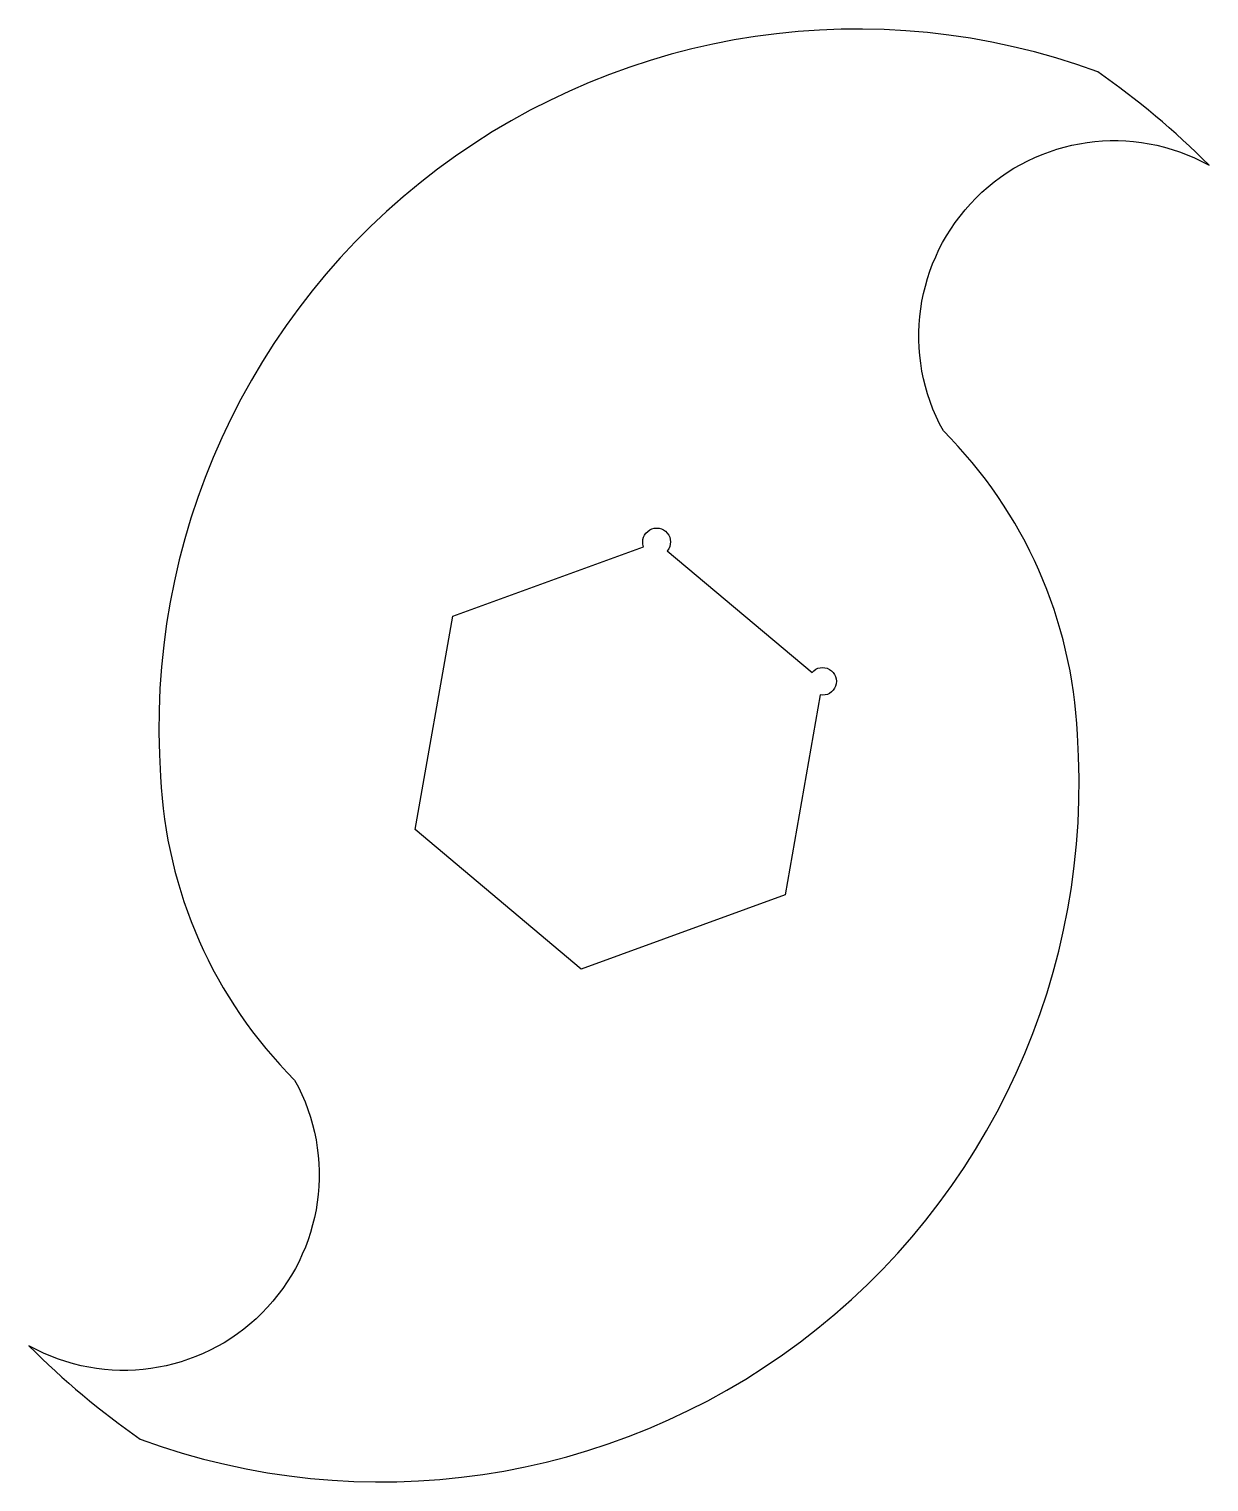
# Model space of a CAD drawing. Header units: millimetres. Extents: x -117 to -33, y -52 to 52.
import ezdxf

# ---------------------------------------------------------------- set-up
doc = ezdxf.new("R2010")
doc.units = ezdxf.units.MM
doc.layers.get('0').update_dxf_attribs({"linetype": 'CONTINUOUS'})

msp = doc.modelspace()

# ---------------------------------------------------------------- linework, layer by layer
for points in [[(-98.33, -23.33, -0.754145), (-117.43, -42.43, 0.043601), (-109.43, -49.14, 0.543907), (-42.03, 1.52, 0.186992), (-51.67, 23.33, -0.754145), (-32.57, 42.43, 0.043601), (-40.57, 49.14, 0.543907), (-107.97, -1.52, 0.186992)], [(-98.33, -23.33, -0.754145), (-117.43, -42.43, 0.043601), (-109.43, -49.14, 0.543907), (-42.03, 1.52, 0.186992), (-51.67, 23.33, -0.754145), (-32.57, 42.43, 0.043601), (-40.57, 49.14, 0.543907), (-107.97, -1.52, 0.186992)], [(-61.12, 5.97, -1.732051), (-60.53, 4.35), (-63.06, -10.02), (-77.71, -15.35), (-89.65, -5.33), (-86.94, 10.02), (-73.23, 15.01, -1.732051), (-71.53, 14.71)], [(-61.12, 5.97, -1.732051), (-60.53, 4.35), (-63.06, -10.02), (-77.71, -15.35), (-89.65, -5.33), (-86.94, 10.02), (-73.23, 15.01, -1.732051), (-71.53, 14.71)]]:
    msp.add_lwpolyline(points, format="xyb", close=True)

doc.saveas('drawing.dxf')
